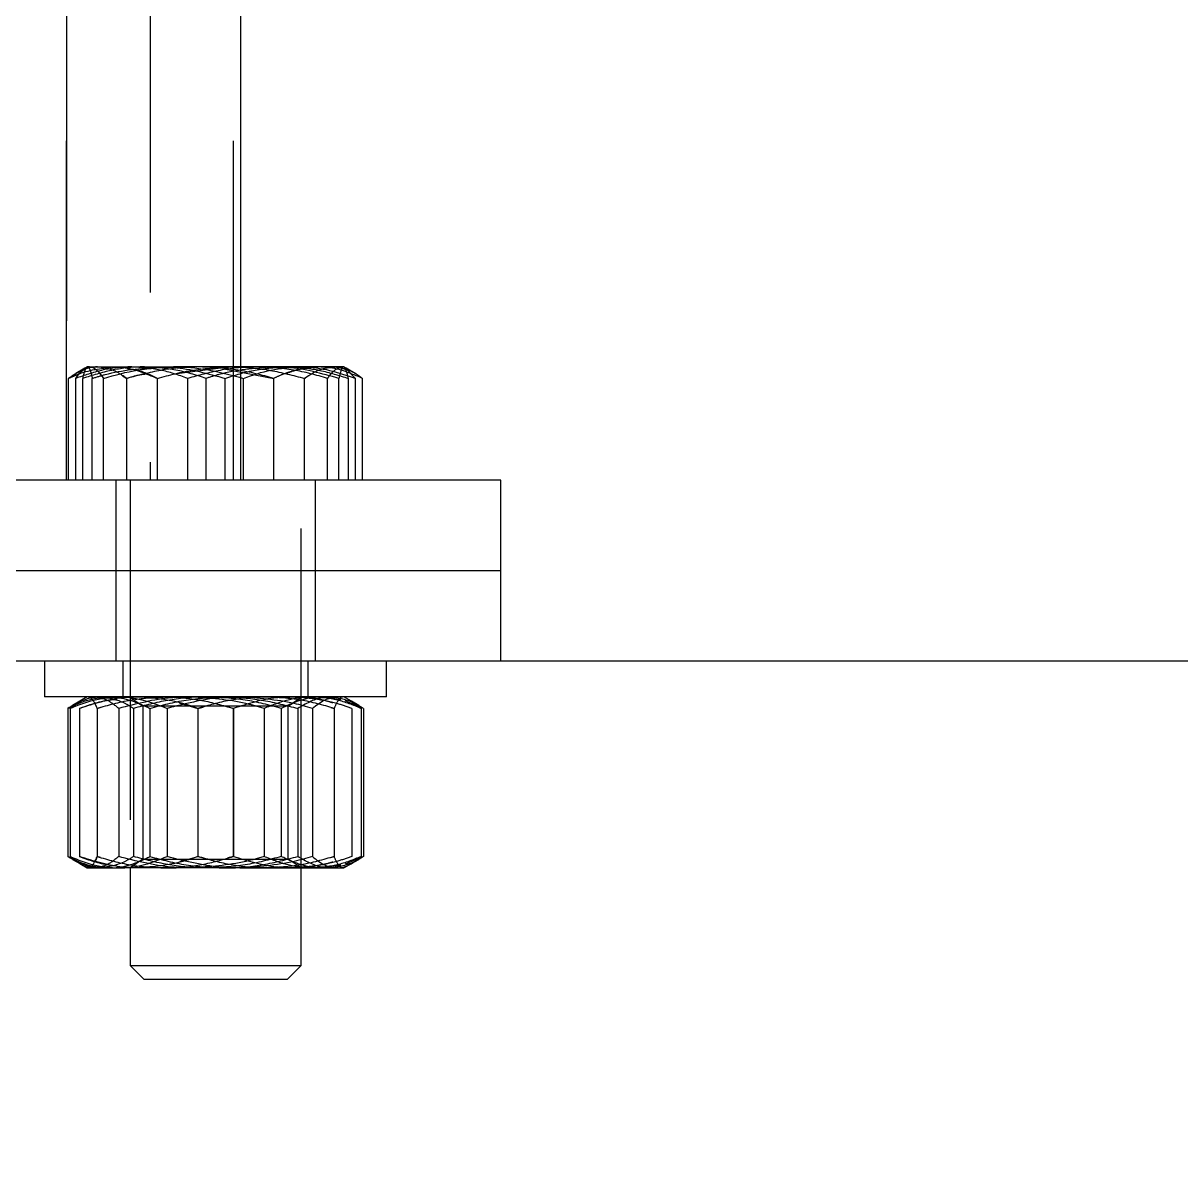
# Model space of a CAD drawing. Header units: metres. Extents: x 0 to 21025, y 0 to 14850.
# Drawn here: x 8763.5 to 9034.3, y 4642.2 to 4909.6 of the extents above; entities that cross this region are included whole.
import ezdxf

# ---------------------------------------------------------------- set-up
doc = ezdxf.new("R2010")
doc.units = ezdxf.units.M
doc.header["$LTSCALE"] = 25
doc.linetypes.add('HIDDEN2', pattern=[4.7625, 3.175, -1.5875])
doc.linetypes.add('PHANTOM', pattern=[63.5, 31.75, -6.35, 6.35, -6.35, 6.35, -6.35])
for name, color, linetype in [('SL4', 4, 'Continuous'), ('SRE', 2, 'PHANTOM'), ('ST1', 7, 'HIDDEN2')]:
    doc.layers.add(name, color=color, linetype=linetype)

msp = doc.modelspace()

# ---------------------------------------------------------------- linework, layer by layer
at = {"layer": 'SL4'}
for p, q in [((8814.376, 5408.899), (8814.376, 4829.246)), ((8778.543, 4829.246), (8777.996, 4828.93)), ((8779.081, 4829.246), (8778.543, 4829.246)), ((8779.081, 4829.246), (8798.708, 4829.246)), ((8828.171, 4829.246), (8798.708, 4829.246)), ((8838.543, 4829.246), (8828.171, 4829.246)), ((8839.09, 4828.93), (8838.543, 4829.246)), ((8841.27, 4826.566), (8839.073, 4828.764)), ((8841.216, 4827.703), (8839.09, 4828.93)), ((8775.817, 4802.746), (8775.817, 4826.566)), ((8782.345, 4802.746), (8782.345, 4826.566)), ((8815.071, 4802.746), (8815.071, 4826.566)), ((8841.27, 4802.746), (8841.27, 4826.566)), ((8842.935, 4802.746), (8842.935, 4826.566)), ((8875.21, 4802.746), (8541.876, 4802.746)), ((8875.21, 4781.579), (8875.21, 4802.746)), ((8875.21, 4781.579), (8541.876, 4781.579)), ((8875.21, 4760.413), (8875.21, 4781.579)), ((8875.21, 4760.413), (8541.876, 4760.413)), ((8768.543, 4760.413), (8768.543, 4752.079)), ((8848.543, 4752.079), (8848.543, 4760.413)), ((9300.048, 4760.413), (8875.21, 4760.413)), ((8769.26, 4752.079), (8768.543, 4752.079)), ((8848.543, 4752.079), (8769.26, 4752.079)), ((8778.543, 4752.079), (8776.763, 4751.052)), ((8840.323, 4751.052), (8838.543, 4752.079)), ((8776.789, 4751.008), (8774.523, 4749.4)), ((8774.523, 4749.4), (8774.523, 4714.759)), ((8797.187, 4749.4), (8797.187, 4714.759)), ((8831.207, 4749.4), (8831.207, 4714.759)), ((8840.297, 4751.008), (8842.563, 4749.4)), ((8842.563, 4749.4), (8842.563, 4714.759)), ((8776.789, 4713.151), (8774.523, 4714.759)), ((8776.763, 4713.107), (8778.543, 4712.079)), ((8778.543, 4712.079), (8785.855, 4712.079)), ((8814.197, 4712.079), (8785.855, 4712.079)), ((8788.543, 4712.079), (8788.543, 4689.293)), ((8814.197, 4712.079), (8836.885, 4712.079)), ((8828.543, 4689.293), (8828.543, 4712.079)), ((8836.885, 4712.079), (8838.543, 4712.079)), ((8838.543, 4712.079), (8840.323, 4713.107)), ((8788.543, 4689.293), (8791.756, 4686.079)), ((8788.543, 4689.293), (8828.543, 4689.293)), ((8825.33, 4686.079), (8828.543, 4689.293)), ((8791.756, 4686.079), (8825.33, 4686.079))]:
    msp.add_line(p, q, dxfattribs=at)
for points, knots in [([(8775.817, 4826.566), (8776.025, 4826.877), (8777.088, 4828.461), (8778.193, 4828.896), (8779.081, 4829.246)], [0, 0, 0, 0, 0.1963527, 1, 1, 1, 1]), ([(8779.081, 4829.246), (8779.324, 4829.219), (8780.428, 4829.098), (8781.505, 4827.675), (8782.345, 4826.566)], [0, 0, 0, 0, 0.2203639, 1, 1, 1, 1]), ([(8782.345, 4826.566), (8785.002, 4827.315), (8790.366, 4828.827), (8795.911, 4829.105), (8798.708, 4829.246)], [0, 0, 0, 0, 0.495458, 1, 1, 1, 1]), ([(8798.708, 4829.246), (8799.096, 4829.243), (8802.033, 4829.218), (8807.571, 4828.633), (8812.556, 4827.26), (8815.071, 4826.566)], [0, 0, 0, 0, 0.07009003, 0.53078443, 1, 1, 1, 1]), ([(8815.071, 4826.566), (8817.199, 4827.315), (8821.492, 4828.827), (8825.931, 4829.105), (8828.171, 4829.246)], [0, 0, 0, 0, 0.495458, 1, 1, 1, 1]), ([(8828.171, 4829.246), (8828.481, 4829.243), (8830.832, 4829.218), (8835.266, 4828.633), (8839.256, 4827.26), (8841.27, 4826.566)], [0, 0, 0, 0, 0.07009, 0.5307844, 1, 1, 1, 1]), ([(8839.275, 4828.562), (8839.444, 4828.523), (8840.688, 4828.238), (8841.894, 4827.341), (8842.935, 4826.566)], [0, 0, 0, 0, 0.13557047, 1, 1, 1, 1]), ([(8774.523, 4749.4), (8776.363, 4750.149), (8780.078, 4751.66), (8783.917, 4751.939), (8785.855, 4752.079)], [0, 0, 0, 0, 0.495458, 1, 1, 1, 1]), ([(8785.855, 4752.079), (8786.123, 4752.076), (8788.157, 4752.052), (8791.993, 4751.467), (8795.445, 4750.093), (8797.187, 4749.4)], [0, 0, 0, 0, 0.07009, 0.5307844, 1, 1, 1, 1]), ([(8814.197, 4752.079), (8812.65, 4752.039), (8806.892, 4751.891), (8801.287, 4750.452), (8797.187, 4749.4)], [0, 0, 0, 0, 0.2686336, 1, 1, 1, 1]), ([(8831.207, 4749.4), (8829.779, 4749.804), (8824.234, 4751.375), (8818.474, 4751.779), (8814.197, 4752.079)], [0, 0, 0, 0, 0.2575513, 1, 1, 1, 1]), ([(8831.207, 4749.4), (8832.129, 4750.149), (8833.99, 4751.66), (8835.914, 4751.939), (8836.885, 4752.079)], [0, 0, 0, 0, 0.495458, 1, 1, 1, 1]), ([(8774.523, 4714.759), (8776.363, 4714.01), (8780.078, 4712.498), (8783.917, 4712.22), (8785.855, 4712.079)], [0, 0, 0, 0, 0.495458, 1, 1, 1, 1]), ([(8785.855, 4712.079), (8786.123, 4712.082), (8788.157, 4712.107), (8791.993, 4712.692), (8795.445, 4714.066), (8797.187, 4714.759)], [0, 0, 0, 0, 0.07009, 0.5307844, 1, 1, 1, 1]), ([(8814.197, 4712.079), (8812.65, 4712.119), (8806.892, 4712.267), (8801.287, 4713.706), (8797.187, 4714.759)], [0, 0, 0, 0, 0.2686336, 1, 1, 1, 1]), ([(8831.207, 4714.759), (8829.779, 4714.354), (8824.234, 4712.784), (8818.474, 4712.379), (8814.197, 4712.079)], [0, 0, 0, 0, 0.2575513, 1, 1, 1, 1]), ([(8831.207, 4714.759), (8832.129, 4714.01), (8833.99, 4712.498), (8835.914, 4712.22), (8836.885, 4712.079)], [0, 0, 0, 0, 0.495458, 1, 1, 1, 1]), ([(8836.885, 4712.079), (8837.02, 4712.082), (8838.039, 4712.107), (8839.961, 4712.692), (8841.691, 4714.066), (8842.563, 4714.759)], [0, 0, 0, 0, 0.07009, 0.5307844, 1, 1, 1, 1])]:
    msp.add_open_spline(points, degree=3, knots=knots, dxfattribs=at)
at = {"layer": 'SRE'}
msp.add_circle((9058.259, 4589.787), 854.648, dxfattribs=at)
at = {"layer": 'ST1'}
for p, q in [((8812.71, 4802.746), (8812.71, 5408.401)), ((8793.21, 5402.297), (8793.21, 4802.746)), ((8773.71, 5395.675), (8773.71, 4802.746)), ((8773.71, 4802.746), (8773.71, 5395.675)), ((8776.812, 4827.597), (8774.153, 4826.566)), ((8777.996, 4828.93), (8775.87, 4827.703)), ((8812.148, 4829.246), (8799.454, 4827.609)), ((8810.447, 4828.785), (8822.133, 4826.566)), ((8814.376, 4829.246), (8814.376, 4802.746)), ((8838.482, 4829.246), (8838.543, 4829.246)), ((8774.151, 4802.746), (8774.151, 4826.566)), ((8774.153, 4802.746), (8774.153, 4826.566)), ((8777.497, 4802.746), (8777.497, 4826.566)), ((8779.711, 4802.746), (8779.711, 4826.566)), ((8786.802, 4827.124), (8787.743, 4826.566)), ((8787.743, 4802.746), (8787.743, 4826.566)), ((8787.758, 4802.746), (8787.758, 4826.566)), ((8794.935, 4802.746), (8794.935, 4826.566)), ((8794.953, 4802.746), (8794.953, 4826.566)), ((8802.015, 4802.746), (8802.015, 4826.566)), ((8806.329, 4802.746), (8806.329, 4826.566)), ((8810.757, 4802.746), (8810.757, 4826.566)), ((8822.133, 4802.746), (8822.133, 4826.566)), ((8822.151, 4802.746), (8822.151, 4826.566)), ((8829.328, 4802.746), (8829.328, 4826.566)), ((8830.284, 4827.124), (8829.343, 4826.566)), ((8829.343, 4802.746), (8829.343, 4826.566)), ((8834.741, 4802.746), (8834.741, 4826.566)), ((8837.375, 4802.746), (8837.375, 4826.566)), ((8839.589, 4802.746), (8839.589, 4826.566)), ((8842.933, 4802.746), (8842.933, 4826.566)), ((8785.21, 4802.746), (8785.21, 4781.579)), ((8788.543, 4802.746), (8788.543, 4712.079)), ((8828.543, 4712.079), (8828.543, 4802.746)), ((8831.876, 4781.579), (8831.876, 4802.746)), ((8785.21, 4781.579), (8785.21, 4760.413)), ((8831.876, 4760.413), (8831.876, 4781.579)), ((8786.876, 4760.413), (8786.876, 4752.079)), ((8830.21, 4752.079), (8830.21, 4760.413)), ((8788.543, 4752.079), (8788.543, 4751.995)), ((8812.312, 4751.995), (8788.543, 4751.995)), ((8788.543, 4751.995), (8791.543, 4749.894)), ((8828.543, 4751.995), (8812.312, 4751.995)), ((8825.543, 4749.894), (8828.543, 4751.995)), ((8828.543, 4751.995), (8828.543, 4752.079)), ((8837.857, 4751.427), (8833.512, 4752.079)), ((8773.973, 4749.4), (8773.973, 4714.759)), ((8776.763, 4751.052), (8775.069, 4750.073)), ((8776.679, 4749.4), (8776.679, 4714.759)), ((8776.687, 4749.4), (8776.687, 4714.759)), ((8780.83, 4749.4), (8780.83, 4714.759)), ((8781.622, 4749.597), (8780.842, 4749.4)), ((8780.842, 4749.4), (8780.842, 4714.759)), ((8785.879, 4749.4), (8785.879, 4714.759)), ((8789.341, 4749.4), (8789.341, 4714.759)), ((8825.543, 4749.894), (8791.543, 4749.894)), ((8791.543, 4749.894), (8791.543, 4714.18)), ((8793.175, 4749.4), (8793.175, 4714.759)), ((8800.029, 4750.665), (8804.38, 4749.4)), ((8804.38, 4749.4), (8805.65, 4749.716)), ((8804.38, 4749.4), (8804.38, 4714.759)), ((8804.4, 4749.4), (8804.4, 4714.759)), ((8812.706, 4749.4), (8811.437, 4749.716)), ((8812.687, 4749.4), (8812.687, 4714.759)), ((8812.706, 4749.4), (8812.706, 4714.759)), ((8819.9, 4749.4), (8819.9, 4714.759)), ((8823.911, 4749.4), (8823.911, 4714.759)), ((8825.543, 4714.18), (8825.543, 4749.894)), ((8827.746, 4749.4), (8827.746, 4714.759)), ((8835.464, 4749.597), (8836.244, 4749.4)), ((8836.317, 4749.518), (8836.244, 4749.4)), ((8836.244, 4749.4), (8836.244, 4714.759)), ((8836.256, 4749.4), (8836.256, 4714.759)), ((8843.113, 4749.4), (8838.863, 4751.156)), ((8842.017, 4750.073), (8840.323, 4751.052)), ((8840.4, 4749.4), (8840.4, 4714.759)), ((8840.407, 4749.4), (8840.407, 4714.759)), ((8843.113, 4749.4), (8843.113, 4714.759)), ((8775.069, 4714.085), (8776.763, 4713.107)), ((8781.622, 4714.561), (8780.842, 4714.759)), ((8791.543, 4714.18), (8788.543, 4712.079)), ((8791.543, 4714.18), (8811.747, 4714.18)), ((8800.029, 4713.493), (8804.38, 4714.759)), ((8804.38, 4714.759), (8805.65, 4714.443)), ((8812.706, 4714.759), (8811.437, 4714.443)), ((8811.747, 4714.18), (8825.543, 4714.18)), ((8828.543, 4712.079), (8825.543, 4714.18)), ((8835.464, 4714.561), (8836.244, 4714.759)), ((8836.317, 4714.641), (8836.244, 4714.759)), ((8843.113, 4714.759), (8838.863, 4713.002)), ((8840.323, 4713.107), (8842.017, 4714.085)), ((8837.857, 4712.732), (8833.512, 4712.079))]:
    msp.add_line(p, q, dxfattribs=at)
for points, knots in [([(8774.151, 4826.566), (8774.815, 4826.877), (8778.198, 4828.461), (8781.716, 4828.896), (8784.543, 4829.246)], [0, 0, 0, 0, 0.1963527, 1, 1, 1, 1]), ([(8780.955, 4829.246), (8780.793, 4829.243), (8779.572, 4829.218), (8777.269, 4828.633), (8775.197, 4827.26), (8774.151, 4826.566)], [0, 0, 0, 0, 0.07009003, 0.53078443, 1, 1, 1, 1]), ([(8788.916, 4829.246), (8788.605, 4829.243), (8786.254, 4829.218), (8781.821, 4828.633), (8777.83, 4827.26), (8775.817, 4826.566)], [0, 0, 0, 0, 0.07009003, 0.53078443, 1, 1, 1, 1]), ([(8777.497, 4826.566), (8777.677, 4827.315), (8778.04, 4828.827), (8778.415, 4829.105), (8778.604, 4829.246)], [0, 0, 0, 0, 0.495458, 1, 1, 1, 1]), ([(8791.913, 4829.246), (8791.572, 4829.243), (8788.984, 4829.218), (8784.105, 4828.633), (8779.713, 4827.26), (8777.497, 4826.566)], [0, 0, 0, 0, 0.07009, 0.5307844, 1, 1, 1, 1]), ([(8778.604, 4829.246), (8778.631, 4829.243), (8778.829, 4829.218), (8779.204, 4828.633), (8779.541, 4827.26), (8779.711, 4826.566)], [0, 0, 0, 0, 0.07009, 0.5307844, 1, 1, 1, 1]), ([(8779.711, 4826.566), (8780.704, 4826.877), (8785.756, 4828.461), (8791.011, 4828.896), (8795.234, 4829.246)], [0, 0, 0, 0, 0.1963527, 1, 1, 1, 1]), ([(8787.758, 4826.566), (8786.654, 4827.315), (8784.423, 4828.827), (8782.118, 4829.105), (8780.955, 4829.246)], [0, 0, 0, 0, 0.495458, 1, 1, 1, 1]), ([(8784.543, 4829.246), (8785.318, 4829.219), (8788.834, 4829.098), (8792.262, 4827.675), (8794.935, 4826.566)], [0, 0, 0, 0, 0.22036392, 1, 1, 1, 1]), ([(8787.743, 4826.566), (8788.834, 4826.919), (8790.284, 4827.388), (8791.792, 4827.557), (8792.166, 4827.599)], [0, 0, 0, 0, 0.7522163, 1, 1, 1, 1]), ([(8804.955, 4829.246), (8804.547, 4829.243), (8801.46, 4829.218), (8795.64, 4828.633), (8790.402, 4827.26), (8787.758, 4826.566)], [0, 0, 0, 0, 0.07009, 0.5307844, 1, 1, 1, 1]), ([(8794.953, 4826.566), (8793.269, 4827.362), (8790.942, 4828.461), (8788.536, 4828.716), (8787.871, 4828.786)], [0, 0, 0, 0, 0.7238964, 1, 1, 1, 1]), ([(8802.015, 4826.566), (8799.887, 4827.315), (8795.594, 4828.827), (8791.155, 4829.105), (8788.916, 4829.246)], [0, 0, 0, 0, 0.495458, 1, 1, 1, 1]), ([(8806.329, 4826.566), (8803.988, 4827.315), (8799.263, 4828.827), (8794.378, 4829.105), (8791.913, 4829.246)], [0, 0, 0, 0, 0.495458, 1, 1, 1, 1]), ([(8794.935, 4826.566), (8797.728, 4827.315), (8803.365, 4828.827), (8809.192, 4829.105), (8812.132, 4829.246)], [0, 0, 0, 0, 0.495458, 1, 1, 1, 1]), ([(8795.234, 4829.246), (8796.392, 4829.219), (8801.643, 4829.098), (8806.764, 4827.675), (8810.757, 4826.566)], [0, 0, 0, 0, 0.22036392, 1, 1, 1, 1]), ([(8818.378, 4829.246), (8817.99, 4829.243), (8815.053, 4829.218), (8809.515, 4828.633), (8804.53, 4827.26), (8802.015, 4826.566)], [0, 0, 0, 0, 0.07009003, 0.53078443, 1, 1, 1, 1]), ([(8822.151, 4826.566), (8819.358, 4827.315), (8813.721, 4828.827), (8807.895, 4829.105), (8804.955, 4829.246)], [0, 0, 0, 0, 0.49545796, 1, 1, 1, 1]), ([(8821.852, 4829.246), (8817.629, 4828.896), (8812.374, 4828.461), (8807.321, 4826.877), (8806.329, 4826.566)], [0, 0, 0, 0, 0.8036473, 1, 1, 1, 1]), ([(8810.757, 4826.566), (8813.098, 4827.315), (8817.824, 4828.827), (8822.708, 4829.105), (8825.173, 4829.246)], [0, 0, 0, 0, 0.495458, 1, 1, 1, 1]), ([(8812.132, 4829.246), (8812.539, 4829.243), (8815.626, 4829.218), (8821.446, 4828.633), (8826.684, 4827.26), (8829.328, 4826.566)], [0, 0, 0, 0, 0.07009, 0.5307844, 1, 1, 1, 1]), ([(8834.741, 4826.566), (8832.084, 4827.315), (8826.72, 4828.827), (8821.176, 4829.105), (8818.378, 4829.246)], [0, 0, 0, 0, 0.49545796, 1, 1, 1, 1]), ([(8837.375, 4826.566), (8833.382, 4827.675), (8828.261, 4829.098), (8823.009, 4829.219), (8821.852, 4829.246)], [0, 0, 0, 0, 0.7796361, 1, 1, 1, 1]), ([(8832.543, 4829.246), (8829.716, 4828.896), (8826.198, 4828.461), (8822.815, 4826.877), (8822.151, 4826.566)], [0, 0, 0, 0, 0.8036473, 1, 1, 1, 1]), ([(8824.859, 4827.606), (8825.646, 4827.937), (8828.156, 4828.993), (8830.751, 4829.143), (8832.533, 4829.246)], [0, 0, 0, 0, 0.3134898, 1, 1, 1, 1]), ([(8825.173, 4829.246), (8825.515, 4829.243), (8828.102, 4829.218), (8832.981, 4828.633), (8837.373, 4827.26), (8839.589, 4826.566)], [0, 0, 0, 0, 0.07009003, 0.53078443, 1, 1, 1, 1]), ([(8829.328, 4826.566), (8830.433, 4827.315), (8832.663, 4828.827), (8834.968, 4829.105), (8836.132, 4829.246)], [0, 0, 0, 0, 0.49545796, 1, 1, 1, 1]), ([(8842.935, 4826.566), (8840.262, 4827.675), (8836.834, 4829.098), (8833.318, 4829.219), (8832.543, 4829.246)], [0, 0, 0, 0, 0.7796361, 1, 1, 1, 1]), ([(8838.006, 4829.246), (8837.118, 4828.896), (8836.013, 4828.461), (8834.95, 4826.877), (8834.741, 4826.566)], [0, 0, 0, 0, 0.8036473, 1, 1, 1, 1]), ([(8836.132, 4829.246), (8836.293, 4829.244), (8837.345, 4829.23), (8838.39, 4828.868), (8839.275, 4828.562)], [0, 0, 0, 0, 0.15330403, 1, 1, 1, 1]), ([(8838.482, 4829.246), (8838.456, 4829.243), (8838.257, 4829.218), (8837.882, 4828.633), (8837.545, 4827.26), (8837.375, 4826.566)], [0, 0, 0, 0, 0.07009, 0.5307844, 1, 1, 1, 1]), ([(8839.073, 4828.764), (8838.96, 4828.891), (8838.609, 4829.288), (8838.25, 4829.263), (8838.006, 4829.246)], [0, 0, 0, 0, 0.32071057, 1, 1, 1, 1]), ([(8839.589, 4826.566), (8839.409, 4827.315), (8839.046, 4828.827), (8838.671, 4829.105), (8838.482, 4829.246)], [0, 0, 0, 0, 0.495458, 1, 1, 1, 1]), ([(8773.973, 4749.4), (8775.532, 4750.149), (8778.679, 4751.66), (8781.933, 4751.939), (8783.574, 4752.079)], [0, 0, 0, 0, 0.49545796, 1, 1, 1, 1]), ([(8781.657, 4752.079), (8780.958, 4752.039), (8778.357, 4751.891), (8775.825, 4750.452), (8773.973, 4749.4)], [0, 0, 0, 0, 0.2686336, 1, 1, 1, 1]), ([(8790.543, 4752.079), (8789.283, 4752.039), (8784.593, 4751.891), (8780.026, 4750.452), (8776.687, 4749.4)], [0, 0, 0, 0, 0.2686336, 1, 1, 1, 1]), ([(8778.758, 4752.079), (8778.808, 4752.076), (8779.179, 4752.052), (8779.881, 4751.467), (8780.512, 4750.093), (8780.83, 4749.4)], [0, 0, 0, 0, 0.07009, 0.5307844, 1, 1, 1, 1]), ([(8785.879, 4749.4), (8784.957, 4750.149), (8783.096, 4751.66), (8781.172, 4751.939), (8780.201, 4752.079)], [0, 0, 0, 0, 0.495458, 1, 1, 1, 1]), ([(8780.83, 4749.4), (8783.417, 4750.149), (8788.638, 4751.66), (8794.035, 4751.939), (8796.758, 4752.079)], [0, 0, 0, 0, 0.495458, 1, 1, 1, 1]), ([(8789.341, 4749.4), (8788.696, 4749.804), (8786.191, 4751.375), (8783.589, 4751.779), (8781.657, 4752.079)], [0, 0, 0, 0, 0.2575513, 1, 1, 1, 1]), ([(8783.574, 4752.079), (8783.802, 4752.076), (8785.525, 4752.052), (8788.775, 4751.467), (8791.699, 4750.093), (8793.175, 4749.4)], [0, 0, 0, 0, 0.07009, 0.5307844, 1, 1, 1, 1]), ([(8802.889, 4752.079), (8801.343, 4752.039), (8795.585, 4751.891), (8789.979, 4750.452), (8785.879, 4749.4)], [0, 0, 0, 0, 0.2686336, 1, 1, 1, 1]), ([(8806.626, 4752.079), (8806.216, 4752.076), (8803.113, 4752.052), (8797.263, 4751.467), (8791.998, 4750.093), (8789.341, 4749.4)], [0, 0, 0, 0, 0.07009, 0.5307844, 1, 1, 1, 1]), ([(8804.4, 4749.4), (8803.236, 4749.804), (8798.72, 4751.375), (8794.027, 4751.779), (8790.543, 4752.079)], [0, 0, 0, 0, 0.2575513, 1, 1, 1, 1]), ([(8793.175, 4749.4), (8795.983, 4750.149), (8801.648, 4751.66), (8807.505, 4751.939), (8810.46, 4752.079)], [0, 0, 0, 0, 0.495458, 1, 1, 1, 1]), ([(8796.758, 4752.079), (8797.136, 4752.076), (8799.995, 4752.052), (8805.386, 4751.467), (8810.238, 4750.093), (8812.687, 4749.4)], [0, 0, 0, 0, 0.07009, 0.5307844, 1, 1, 1, 1]), ([(8819.9, 4749.4), (8818.472, 4749.804), (8812.927, 4751.375), (8807.166, 4751.779), (8802.889, 4752.079)], [0, 0, 0, 0, 0.2575513, 1, 1, 1, 1]), ([(8820.328, 4752.079), (8819.95, 4752.076), (8817.091, 4752.052), (8811.7, 4751.467), (8806.848, 4750.093), (8804.4, 4749.4)], [0, 0, 0, 0, 0.07009, 0.5307844, 1, 1, 1, 1]), ([(8823.911, 4749.4), (8821.104, 4750.149), (8815.438, 4751.66), (8809.581, 4751.939), (8806.626, 4752.079)], [0, 0, 0, 0, 0.495458, 1, 1, 1, 1]), ([(8810.46, 4752.079), (8810.87, 4752.076), (8813.973, 4752.052), (8819.823, 4751.467), (8825.089, 4750.093), (8827.746, 4749.4)], [0, 0, 0, 0, 0.07009, 0.5307844, 1, 1, 1, 1]), ([(8826.543, 4752.079), (8825.283, 4752.039), (8820.593, 4751.891), (8816.026, 4750.452), (8812.687, 4749.4)], [0, 0, 0, 0, 0.2686336, 1, 1, 1, 1]), ([(8831.232, 4752.079), (8830.963, 4752.076), (8828.929, 4752.052), (8825.094, 4751.467), (8821.641, 4750.093), (8819.9, 4749.4)], [0, 0, 0, 0, 0.07009, 0.5307844, 1, 1, 1, 1]), ([(8836.256, 4749.4), (8833.669, 4750.149), (8828.448, 4751.66), (8823.051, 4751.939), (8820.328, 4752.079)], [0, 0, 0, 0, 0.49545796, 1, 1, 1, 1]), ([(8833.512, 4752.079), (8833.284, 4752.076), (8831.561, 4752.052), (8828.312, 4751.467), (8825.387, 4750.093), (8823.911, 4749.4)], [0, 0, 0, 0, 0.07009, 0.5307844, 1, 1, 1, 1]), ([(8840.4, 4749.4), (8839.236, 4749.804), (8834.72, 4751.375), (8830.027, 4751.779), (8826.543, 4752.079)], [0, 0, 0, 0, 0.25755135, 1, 1, 1, 1]), ([(8835.947, 4750.678), (8835.174, 4750.917), (8832.104, 4751.869), (8828.931, 4751.989), (8826.557, 4752.079)], [0, 0, 0, 0, 0.2517642, 1, 1, 1, 1]), ([(8835.429, 4752.079), (8834.731, 4752.039), (8832.13, 4751.891), (8829.598, 4750.452), (8827.746, 4749.4)], [0, 0, 0, 0, 0.26863361, 1, 1, 1, 1]), ([(8842.563, 4749.4), (8840.723, 4750.149), (8837.009, 4751.66), (8833.169, 4751.939), (8831.232, 4752.079)], [0, 0, 0, 0, 0.495458, 1, 1, 1, 1]), ([(8843.113, 4749.4), (8842.468, 4749.804), (8839.964, 4751.375), (8837.361, 4751.779), (8835.429, 4752.079)], [0, 0, 0, 0, 0.25755135, 1, 1, 1, 1]), ([(8838.328, 4752.079), (8838.279, 4752.076), (8837.907, 4752.052), (8837.206, 4751.467), (8836.574, 4750.093), (8836.256, 4749.4)], [0, 0, 0, 0, 0.07009, 0.5307844, 1, 1, 1, 1]), ([(8776.679, 4749.4), (8778.921, 4750.205), (8781.822, 4751.247), (8784.82, 4751.499), (8785.501, 4751.556)], [0, 0, 0, 0, 0.7731065, 1, 1, 1, 1]), ([(8780.842, 4749.4), (8780.669, 4749.858), (8780.449, 4750.437), (8780.221, 4750.636), (8780.173, 4750.678)], [0, 0, 0, 0, 0.79057915, 1, 1, 1, 1]), ([(8773.973, 4714.759), (8775.532, 4714.01), (8778.679, 4712.498), (8781.933, 4712.22), (8783.574, 4712.079)], [0, 0, 0, 0, 0.495458, 1, 1, 1, 1]), ([(8781.657, 4712.079), (8780.958, 4712.119), (8778.357, 4712.267), (8775.825, 4713.706), (8773.973, 4714.759)], [0, 0, 0, 0, 0.2686336, 1, 1, 1, 1]), ([(8776.679, 4714.759), (8778.921, 4713.953), (8781.822, 4712.911), (8784.82, 4712.66), (8785.501, 4712.603)], [0, 0, 0, 0, 0.7731065, 1, 1, 1, 1]), ([(8790.543, 4712.079), (8789.283, 4712.119), (8784.593, 4712.267), (8780.026, 4713.706), (8776.687, 4714.759)], [0, 0, 0, 0, 0.2686336, 1, 1, 1, 1]), ([(8778.758, 4712.079), (8778.808, 4712.082), (8779.179, 4712.107), (8779.881, 4712.692), (8780.512, 4714.066), (8780.83, 4714.759)], [0, 0, 0, 0, 0.07009, 0.5307844, 1, 1, 1, 1]), ([(8780.842, 4714.759), (8780.669, 4714.301), (8780.449, 4713.722), (8780.221, 4713.523), (8780.173, 4713.481)], [0, 0, 0, 0, 0.7905792, 1, 1, 1, 1]), ([(8785.879, 4714.759), (8784.957, 4714.01), (8783.096, 4712.498), (8781.172, 4712.22), (8780.201, 4712.079)], [0, 0, 0, 0, 0.495458, 1, 1, 1, 1]), ([(8780.83, 4714.759), (8783.417, 4714.01), (8788.638, 4712.498), (8794.035, 4712.22), (8796.758, 4712.079)], [0, 0, 0, 0, 0.495458, 1, 1, 1, 1]), ([(8789.341, 4714.759), (8788.696, 4714.354), (8786.191, 4712.784), (8783.589, 4712.379), (8781.657, 4712.079)], [0, 0, 0, 0, 0.2575513, 1, 1, 1, 1]), ([(8783.574, 4712.079), (8783.802, 4712.082), (8785.525, 4712.107), (8788.775, 4712.692), (8791.699, 4714.066), (8793.175, 4714.759)], [0, 0, 0, 0, 0.07009, 0.5307844, 1, 1, 1, 1]), ([(8802.889, 4712.079), (8801.343, 4712.119), (8795.585, 4712.267), (8789.979, 4713.706), (8785.879, 4714.759)], [0, 0, 0, 0, 0.2686336, 1, 1, 1, 1]), ([(8806.626, 4712.079), (8806.216, 4712.082), (8803.113, 4712.107), (8797.263, 4712.692), (8791.998, 4714.066), (8789.341, 4714.759)], [0, 0, 0, 0, 0.07009, 0.5307844, 1, 1, 1, 1]), ([(8804.4, 4714.759), (8803.236, 4714.354), (8798.72, 4712.784), (8794.027, 4712.379), (8790.543, 4712.079)], [0, 0, 0, 0, 0.2575513, 1, 1, 1, 1]), ([(8793.175, 4714.759), (8795.983, 4714.01), (8801.648, 4712.498), (8807.505, 4712.22), (8810.46, 4712.079)], [0, 0, 0, 0, 0.495458, 1, 1, 1, 1]), ([(8796.758, 4712.079), (8797.136, 4712.082), (8799.995, 4712.107), (8805.386, 4712.692), (8810.238, 4714.066), (8812.687, 4714.759)], [0, 0, 0, 0, 0.07009, 0.5307844, 1, 1, 1, 1]), ([(8819.9, 4714.759), (8818.472, 4714.354), (8812.927, 4712.784), (8807.166, 4712.379), (8802.889, 4712.079)], [0, 0, 0, 0, 0.2575513, 1, 1, 1, 1]), ([(8820.328, 4712.079), (8819.95, 4712.082), (8817.091, 4712.107), (8811.7, 4712.692), (8806.848, 4714.066), (8804.4, 4714.759)], [0, 0, 0, 0, 0.07009, 0.5307844, 1, 1, 1, 1]), ([(8823.911, 4714.759), (8821.104, 4714.01), (8815.438, 4712.498), (8809.581, 4712.22), (8806.626, 4712.079)], [0, 0, 0, 0, 0.495458, 1, 1, 1, 1]), ([(8810.46, 4712.079), (8810.87, 4712.082), (8813.973, 4712.107), (8819.823, 4712.692), (8825.089, 4714.066), (8827.746, 4714.759)], [0, 0, 0, 0, 0.07009, 0.5307844, 1, 1, 1, 1]), ([(8826.543, 4712.079), (8825.283, 4712.119), (8820.593, 4712.267), (8816.026, 4713.706), (8812.687, 4714.759)], [0, 0, 0, 0, 0.2686336, 1, 1, 1, 1]), ([(8831.232, 4712.079), (8830.963, 4712.082), (8828.929, 4712.107), (8825.094, 4712.692), (8821.641, 4714.066), (8819.9, 4714.759)], [0, 0, 0, 0, 0.07009, 0.5307844, 1, 1, 1, 1]), ([(8836.256, 4714.759), (8833.669, 4714.01), (8828.448, 4712.498), (8823.051, 4712.22), (8820.328, 4712.079)], [0, 0, 0, 0, 0.49545796, 1, 1, 1, 1]), ([(8833.512, 4712.079), (8833.284, 4712.082), (8831.561, 4712.107), (8828.312, 4712.692), (8825.387, 4714.066), (8823.911, 4714.759)], [0, 0, 0, 0, 0.07009, 0.5307844, 1, 1, 1, 1]), ([(8840.4, 4714.759), (8839.236, 4714.354), (8834.72, 4712.784), (8830.027, 4712.379), (8826.543, 4712.079)], [0, 0, 0, 0, 0.25755135, 1, 1, 1, 1]), ([(8835.429, 4712.079), (8834.731, 4712.119), (8832.13, 4712.267), (8829.598, 4713.706), (8827.746, 4714.759)], [0, 0, 0, 0, 0.2686336, 1, 1, 1, 1]), ([(8842.563, 4714.759), (8840.723, 4714.01), (8837.009, 4712.498), (8833.169, 4712.22), (8831.232, 4712.079)], [0, 0, 0, 0, 0.495458, 1, 1, 1, 1]), ([(8843.113, 4714.759), (8842.468, 4714.354), (8839.964, 4712.784), (8837.361, 4712.379), (8835.429, 4712.079)], [0, 0, 0, 0, 0.25755135, 1, 1, 1, 1]), ([(8838.328, 4712.079), (8838.279, 4712.082), (8837.907, 4712.107), (8837.206, 4712.692), (8836.574, 4714.066), (8836.256, 4714.759)], [0, 0, 0, 0, 0.07009, 0.5307844, 1, 1, 1, 1]), ([(8780.201, 4712.079), (8780.066, 4712.083), (8779.048, 4712.112), (8777.894, 4712.342), (8776.911, 4713.061), (8776.789, 4713.151)], [0, 0, 0, 0, 0.11756499, 0.89030728, 1, 1, 1, 1]), ([(8835.947, 4713.481), (8835.174, 4713.241), (8832.104, 4712.289), (8828.931, 4712.169), (8826.557, 4712.079)], [0, 0, 0, 0, 0.2517642, 1, 1, 1, 1])]:
    msp.add_open_spline(points, degree=3, knots=knots, dxfattribs=at)

doc.saveas('drawing.dxf')
